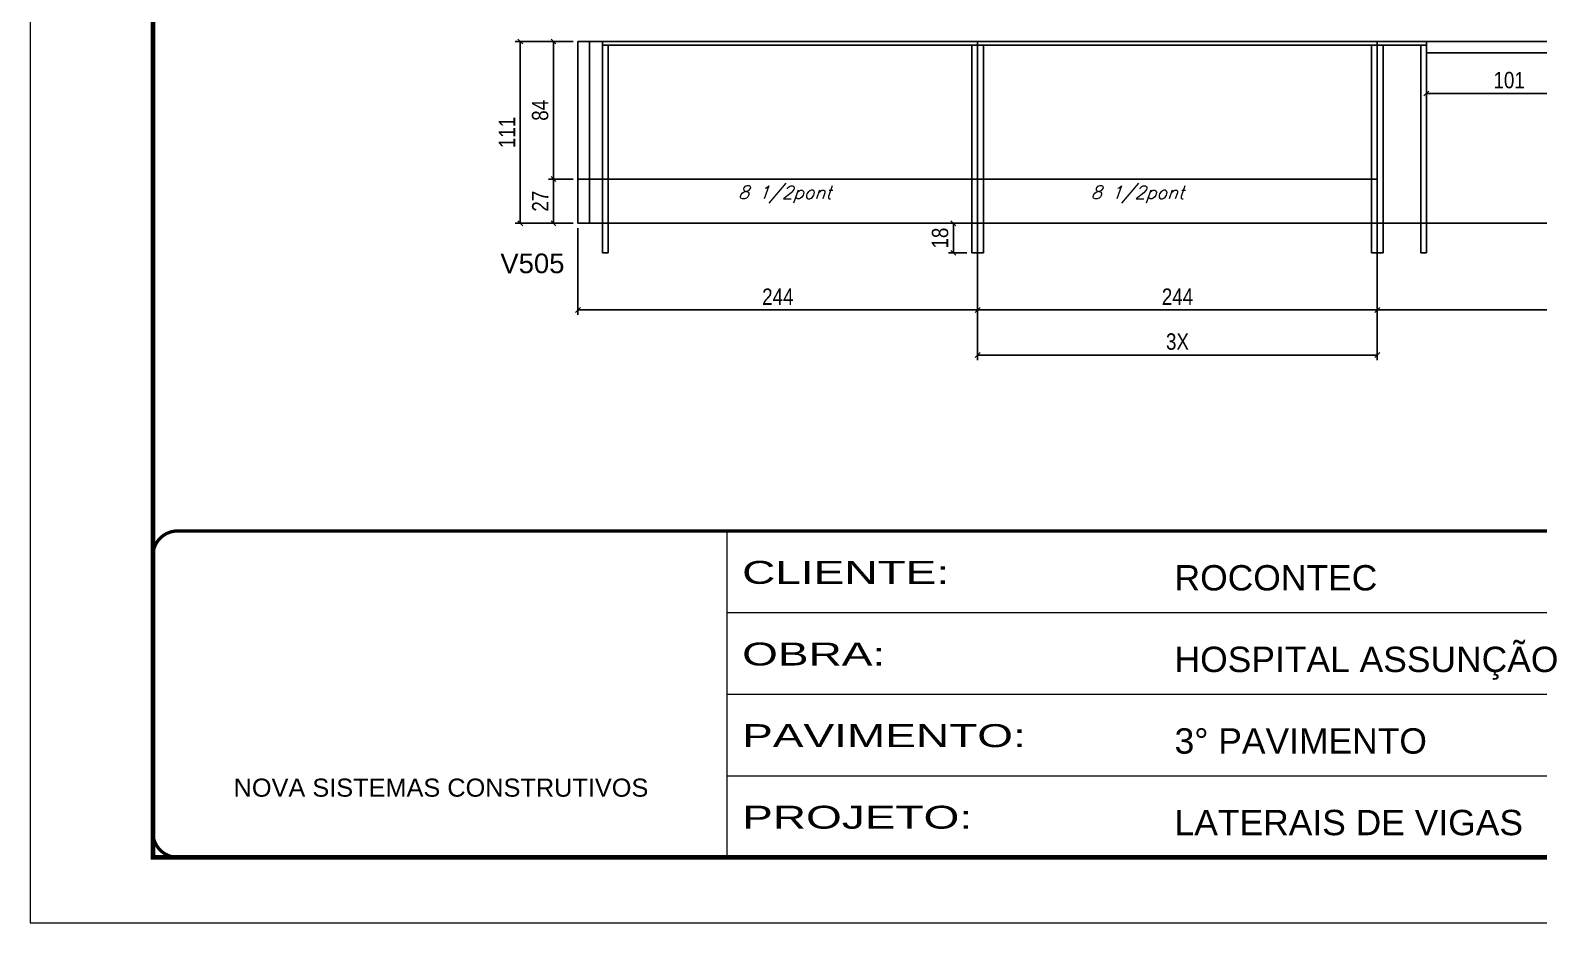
# Model space of a CAD drawing. Extents: x -21493 to -15213, y -12134 to 11887.
# Drawn here: x -21493 to -20572, y 1649 to 2194 of the extents above; entities that cross this region are included whole.
import ezdxf

# ---------------------------------------------------------------- set-up
doc = ezdxf.new("R2010")
doc.units = 0
doc.linetypes.add('CONTINUO', pattern=[0])
doc.linetypes.add('DASHED', pattern=[0.75, 0.5, -0.25])
for name, color, linetype in [('5', 5, 'Continuous'), ('COTA', 241, 'Continuous'), ('Painéis', 200, 'Continuous'), ('SARR_2.2x7', 40, 'Continuous'), ('SARR_3.5x7', 81, 'Continuous'), ('texto', 7, 'Continuous')]:
    doc.layers.add(name, color=color, linetype=linetype)
doc.layers.add('Folhas', color=255, linetype='Continuous', lineweight=9)
doc.layers.add('SARRAFO DE PRESSAO', color=251, linetype='DASHED', lineweight=9)
doc.styles.add('ARIAL', font='arial.ttf')
doc.styles.add('COTA TECNICA', font='techl___.ttf', dxfattribs={"height": 10})
doc.styles.add('Romans', font='romans.shx')
doc.styles.get("Standard").update_dxf_attribs({"font": 'arial.ttf'})
doc.styles.add('Tecnologia', font='')
doc.styles.get('Tecnologia').set_extended_font_data('Forgotten Futurist')
doc.dimstyles.new('PAINEL', dxfattribs={"dimtxt": 10, "dimasz": 3, "dimexe": 3, "dimexo": 3, "dimgap": 3, "dimtad": 1, "dimdec": 1, "dimzin": 12, "dimdsep": 46, "dimtxsty": 'COTA TECNICA', "dimblk1": 'OBLIQUE', "dimblk2": 'OBLIQUE', "dimsah": 1, "dimcen": 0.9, "dimclrd": 4, "dimclre": 4, "dimclrt": 240, "dimadec": 1, "dimazin": 3, "dimtfac": 1, "dimtdec": 1, "dimtmove": 0, "dimatfit": 3, "dimfxl": 1, "dimtolj": 1, "dimtzin": 12, "dimarcsym": 0})

# ---------------------------------------------------------------- blocks, each defined once
blk = doc.blocks.new('_Oblique')
at = {"color": 0, "linetype": 'ByBlock', "lineweight": -2}
blk.add_line((-0.5, -0.5), (0.5, 0.5), dxfattribs=at)
blk = doc.blocks.new('*D1227')
at = {"layer": 'COTA', "color": 4, "lineweight": -2, "ltscale": 25, "transparency": 16777216}
for p, q in [((-21161.94, 2186.71), (-21197.22, 2186.71)), ((-21194.22, 2075.71), (-21194.22, 2186.71)), ((-21161.94, 2075.71), (-21197.22, 2075.71))]:
    blk.add_line(p, q, dxfattribs=at)
at = {"layer": 'Defpoints', "color": 0, "ltscale": 25, "transparency": 16777216}
for p in [(-21194.22, 2186.71), (-21158.94, 2186.71), (-21158.94, 2075.71)]:
    blk.add_point(p, dxfattribs=at)
at = {"layer": 'COTA', "color": 4, "lineweight": -2, "ltscale": 25, "transparency": 16777216, "xscale": 3, "yscale": 3, "zscale": 3}
for p, rotation in [((-21194.22, 2186.71), 90), ((-21194.22, 2075.71), 270)]:
    blk.add_blockref('_Oblique', p, dxfattribs=dict(at, rotation=rotation))
at = {"layer": 'COTA', "color": 240, "ltscale": 25, "transparency": 16777216, "insert": (-21202.28, 2131.21), "char_height": 10, "attachment_point": 5, "rotation": 90, "style": 'COTA TECNICA'}
blk.add_mtext('\\A1;111', dxfattribs=at)
blk = doc.blocks.new('*D1445')
at = {"layer": 'COTA', "color": 4, "lineweight": -2, "ltscale": 25, "transparency": 16777216}
for p, q in [((-20914.94, 2072.71), (-20914.94, 1992.25)), ((-20670.94, 2072.71), (-20670.94, 1992.25)), ((-20914.94, 1995.25), (-20670.94, 1995.25))]:
    blk.add_line(p, q, dxfattribs=at)
at = {"layer": 'Defpoints', "color": 0, "ltscale": 25, "transparency": 16777216}
for p in [(-20914.94, 2075.71), (-20670.94, 2075.71), (-20670.94, 1995.25)]:
    blk.add_point(p, dxfattribs=at)
at = {"layer": 'COTA', "color": 4, "lineweight": -2, "ltscale": 25, "transparency": 16777216, "xscale": 3, "yscale": 3, "zscale": 3, "rotation": 180}
blk.add_blockref('_Oblique', (-20914.94, 1995.25), dxfattribs=at)
at = {"layer": 'COTA', "color": 4, "lineweight": -2, "ltscale": 25, "transparency": 16777216, "xscale": 3, "yscale": 3, "zscale": 3}
blk.add_blockref('_Oblique', (-20670.94, 1995.25), dxfattribs=at)
at = {"layer": 'COTA', "color": 240, "ltscale": 25, "transparency": 16777216, "insert": (-20792.94, 2003.47), "char_height": 10, "attachment_point": 5, "style": 'COTA TECNICA'}
blk.add_mtext('\\A1;3X', dxfattribs=at)
blk = doc.blocks.new('*D1446')
at = {"layer": 'COTA', "color": 4, "lineweight": -2, "ltscale": 25, "transparency": 16777216}
for p, q in [((-21158.94, 2072.71), (-21158.94, 2019.87)), ((-20914.94, 2072.71), (-20914.94, 2019.87)), ((-21158.94, 2022.87), (-20914.94, 2022.87))]:
    blk.add_line(p, q, dxfattribs=at)
at = {"layer": 'Defpoints', "color": 0, "ltscale": 25, "transparency": 16777216}
for p in [(-21158.94, 2075.71), (-20914.94, 2075.71), (-20914.94, 2022.87)]:
    blk.add_point(p, dxfattribs=at)
at = {"layer": 'COTA', "color": 4, "lineweight": -2, "ltscale": 25, "transparency": 16777216, "xscale": 3, "yscale": 3, "zscale": 3, "rotation": 180}
blk.add_blockref('_Oblique', (-21158.94, 2022.87), dxfattribs=at)
at = {"layer": 'COTA', "color": 4, "lineweight": -2, "ltscale": 25, "transparency": 16777216, "xscale": 3, "yscale": 3, "zscale": 3}
blk.add_blockref('_Oblique', (-20914.94, 2022.87), dxfattribs=at)
at = {"layer": 'COTA', "color": 240, "ltscale": 25, "transparency": 16777216, "insert": (-21036.94, 2030.94), "char_height": 10, "attachment_point": 5, "style": 'COTA TECNICA'}
blk.add_mtext('\\A1;244', dxfattribs=at)
blk = doc.blocks.new('*D1447')
at = {"layer": 'COTA', "color": 4, "lineweight": -2, "ltscale": 25, "transparency": 16777216}
for p, q in [((-20914.94, 2072.71), (-20914.94, 2019.87)), ((-20670.94, 2072.71), (-20670.94, 2019.87)), ((-20914.94, 2022.87), (-20670.94, 2022.87))]:
    blk.add_line(p, q, dxfattribs=at)
at = {"layer": 'Defpoints', "color": 0, "ltscale": 25, "transparency": 16777216}
for p in [(-20914.94, 2075.71), (-20670.94, 2075.71), (-20670.94, 2022.87)]:
    blk.add_point(p, dxfattribs=at)
at = {"layer": 'COTA', "color": 4, "lineweight": -2, "ltscale": 25, "transparency": 16777216, "xscale": 3, "yscale": 3, "zscale": 3, "rotation": 180}
blk.add_blockref('_Oblique', (-20914.94, 2022.87), dxfattribs=at)
at = {"layer": 'COTA', "color": 4, "lineweight": -2, "ltscale": 25, "transparency": 16777216, "xscale": 3, "yscale": 3, "zscale": 3}
blk.add_blockref('_Oblique', (-20670.94, 2022.87), dxfattribs=at)
at = {"layer": 'COTA', "color": 240, "ltscale": 25, "transparency": 16777216, "insert": (-20792.94, 2030.94), "char_height": 10, "attachment_point": 5, "style": 'COTA TECNICA'}
blk.add_mtext('\\A1;244', dxfattribs=at)
blk = doc.blocks.new('*D1448')
at = {"layer": 'COTA', "color": 4, "lineweight": -2, "ltscale": 25, "transparency": 16777216}
for p, q in [((-20426.94, 2112.71), (-20426.94, 2019.87)), ((-20670.94, 2072.71), (-20670.94, 2019.87)), ((-20670.94, 2022.87), (-20426.94, 2022.87))]:
    blk.add_line(p, q, dxfattribs=at)
at = {"layer": 'Defpoints', "color": 0, "ltscale": 25, "transparency": 16777216}
for p in [(-20426.94, 2115.71), (-20670.94, 2075.71), (-20426.94, 2022.87)]:
    blk.add_point(p, dxfattribs=at)
at = {"layer": 'COTA', "color": 4, "lineweight": -2, "ltscale": 25, "transparency": 16777216, "xscale": 3, "yscale": 3, "zscale": 3, "rotation": 180}
blk.add_blockref('_Oblique', (-20670.94, 2022.87), dxfattribs=at)
at = {"layer": 'COTA', "color": 4, "lineweight": -2, "ltscale": 25, "transparency": 16777216, "xscale": 3, "yscale": 3, "zscale": 3}
blk.add_blockref('_Oblique', (-20426.94, 2022.87), dxfattribs=at)
at = {"layer": 'COTA', "color": 240, "ltscale": 25, "transparency": 16777216, "insert": (-20548.94, 2030.94), "char_height": 10, "attachment_point": 5, "style": 'COTA TECNICA'}
blk.add_mtext('\\A1;244', dxfattribs=at)
blk = doc.blocks.new('*D1454')
at = {"layer": 'COTA', "color": 4, "lineweight": -2, "ltscale": 25, "transparency": 16777216}
for p, q in [((-20640.94, 2176.71), (-20640.94, 2151.99)), ((-20539.94, 2176.71), (-20539.94, 2151.99)), ((-20640.94, 2154.99), (-20539.94, 2154.99))]:
    blk.add_line(p, q, dxfattribs=at)
at = {"layer": 'Defpoints', "color": 0, "ltscale": 25, "transparency": 16777216}
for p in [(-20640.94, 2179.71), (-20539.94, 2179.71), (-20539.94, 2154.99)]:
    blk.add_point(p, dxfattribs=at)
at = {"layer": 'COTA', "color": 4, "lineweight": -2, "ltscale": 25, "transparency": 16777216, "xscale": 3, "yscale": 3, "zscale": 3, "rotation": 180}
blk.add_blockref('_Oblique', (-20640.94, 2154.99), dxfattribs=at)
at = {"layer": 'COTA', "color": 4, "lineweight": -2, "ltscale": 25, "transparency": 16777216, "xscale": 3, "yscale": 3, "zscale": 3}
blk.add_blockref('_Oblique', (-20539.94, 2154.99), dxfattribs=at)
at = {"layer": 'COTA', "color": 240, "ltscale": 25, "transparency": 16777216, "insert": (-20590.44, 2163.09), "char_height": 10, "attachment_point": 5, "style": 'COTA TECNICA'}
blk.add_mtext('\\A1;101', dxfattribs=at)
blk = doc.blocks.new('*D1455')
at = {"layer": 'COTA', "color": 4, "lineweight": -2, "ltscale": 25, "transparency": 16777216}
for p, q in [((-21161.94, 2186.71), (-21176.92, 2186.71)), ((-21173.92, 2186.71), (-21173.92, 2102.71)), ((-21161.94, 2102.71), (-21176.92, 2102.71))]:
    blk.add_line(p, q, dxfattribs=at)
at = {"layer": 'Defpoints', "color": 0, "ltscale": 25, "transparency": 16777216}
for p in [(-21158.94, 2186.71), (-21173.92, 2102.71), (-21158.94, 2102.71)]:
    blk.add_point(p, dxfattribs=at)
at = {"layer": 'COTA', "color": 4, "lineweight": -2, "ltscale": 25, "transparency": 16777216, "xscale": 3, "yscale": 3, "zscale": 3}
for p, rotation in [((-21173.92, 2186.71), 90), ((-21173.92, 2102.71), 270)]:
    blk.add_blockref('_Oblique', p, dxfattribs=dict(at, rotation=rotation))
at = {"layer": 'COTA', "color": 240, "ltscale": 25, "transparency": 16777216, "insert": (-21182.02, 2144.71), "char_height": 10, "attachment_point": 5, "rotation": 90, "style": 'COTA TECNICA'}
blk.add_mtext('\\A1;84', dxfattribs=at)
blk = doc.blocks.new('*D1456')
at = {"layer": 'COTA', "color": 4, "lineweight": -2, "ltscale": 25, "transparency": 16777216}
for p, q in [((-21161.94, 2102.71), (-21176.92, 2102.71)), ((-21173.92, 2102.71), (-21173.92, 2075.71)), ((-21161.94, 2075.71), (-21176.92, 2075.71))]:
    blk.add_line(p, q, dxfattribs=at)
at = {"layer": 'Defpoints', "color": 0, "ltscale": 25, "transparency": 16777216}
for p in [(-21158.94, 2102.71), (-21173.92, 2075.71), (-21158.94, 2075.71)]:
    blk.add_point(p, dxfattribs=at)
at = {"layer": 'COTA', "color": 4, "lineweight": -2, "ltscale": 25, "transparency": 16777216, "xscale": 3, "yscale": 3, "zscale": 3}
for p, rotation in [((-21173.92, 2102.71), 90), ((-21173.92, 2075.71), 270)]:
    blk.add_blockref('_Oblique', p, dxfattribs=dict(at, rotation=rotation))
at = {"layer": 'COTA', "color": 240, "ltscale": 25, "transparency": 16777216, "insert": (-21182, 2089.21), "char_height": 10, "attachment_point": 5, "rotation": 90, "style": 'COTA TECNICA'}
blk.add_mtext('\\A1;27', dxfattribs=at)
blk = doc.blocks.new('*D1457')
at = {"layer": 'COTA', "color": 4, "lineweight": -2, "ltscale": 25, "transparency": 16777216}
for p, q in [((-20921.46, 2075.71), (-20932.75, 2075.71)), ((-20929.75, 2057.71), (-20929.75, 2075.71)), ((-20921.46, 2057.71), (-20932.75, 2057.71))]:
    blk.add_line(p, q, dxfattribs=at)
at = {"layer": 'Defpoints', "color": 0, "ltscale": 25, "transparency": 16777216}
for p in [(-20929.75, 2075.71), (-20918.46, 2075.71), (-20918.46, 2057.71)]:
    blk.add_point(p, dxfattribs=at)
at = {"layer": 'COTA', "color": 4, "lineweight": -2, "ltscale": 25, "transparency": 16777216, "xscale": 3, "yscale": 3, "zscale": 3}
for p, rotation in [((-20929.75, 2075.71), 90), ((-20929.75, 2057.71), 270)]:
    blk.add_blockref('_Oblique', p, dxfattribs=dict(at, rotation=rotation))
at = {"layer": 'COTA', "color": 240, "ltscale": 25, "transparency": 16777216, "insert": (-20937.84, 2066.71), "char_height": 10, "attachment_point": 5, "rotation": 90, "style": 'COTA TECNICA'}
blk.add_mtext('\\A1;18', dxfattribs=at)
blk = doc.blocks.new('9999999999')
at = {"color": 30, "linetype": 'CONTINUO'}
for p, q in [((98564.56, 34230.21), (98564.56, 34429.45)), ((98564.56, 34379.64), (99583.98, 34379.64)), ((98564.56, 34329.83), (99487.98, 34329.83)), ((98564.56, 34280.02), (99487.98, 34280.02))]:
    blk.add_line(p, q, dxfattribs=at)
at = {"color": 30, "linetype": 'CONTINUO', "const_width": 2}
blk.add_lwpolyline([(99583.98, 34230.21), (99583.98, 34414.45, 0.414214), (99568.98, 34429.45), (98228.98, 34429.45, 0.414214), (98213.98, 34414.45), (98213.98, 34245.21, 0.414214), (98228.98, 34230.21), (99583.98, 34230.21)], format="xyb", dxfattribs=at)
at = {"layer": 'Folhas'}
blk.add_lwpolyline([(98138.98, 34190.21), (99623.98, 34190.21), (99623.98, 35240.21), (98138.98, 35240.21)], close=True, dxfattribs=at)
at = {"layer": 'Folhas', "color": 30, "const_width": 3}
blk.add_lwpolyline([(98213.98, 34230.21), (99583.98, 34230.21), (99583.98, 35200.21), (98213.98, 35200.21)], close=True, dxfattribs=at)
at = {"color": 7, "linetype": 'Continuous', "ltscale": 5, "style": 'ARIAL'}
for s, height, p in [('ROCONTEC', 15.483, (98837.68, 34393.13)), ('HOSPITAL ASSUNÇÃO', 15.4829, (98837.68, 34343.32)), ('3° PAVIMENTO', 15.4829, (98837.68, 34293.51)), ('NOVA SISTEMAS CONSTRUTIVOS', 11.0592, (98263.19, 34267.21)), ('LATERAIS DE VIGAS', 15.4829, (98837.68, 34243.7))]:
    blk.add_text(s, height=height, dxfattribs=at).set_placement(p)
at = {"layer": 'Folhas', "color": 7, "style": 'Tecnologia', "width": 1.5}
for s, p in [('CLIENTE:', (98573.65, 34397.17)), ('OBRA:', (98573.65, 34347.31)), ('PAVIMENTO:', (98573.65, 34297.5)), ('PROJETO:', (98573.65, 34247.69))]:
    blk.add_text(s, height=14, dxfattribs=at).set_placement(p)

msp = doc.modelspace()

# ---------------------------------------------------------------- linework, layer by layer
at = {"layer": 'Painéis', "ltscale": 25}
for p, q in [((-20295.94, 2186.71), (-21158.94, 2186.71)), ((-21158.94, 2186.71), (-21158.94, 2075.71)), ((-20914.94, 2186.71), (-20914.94, 2075.71)), ((-20670.94, 2186.71), (-20670.94, 2075.71)), ((-20670.94, 2102.71), (-21158.94, 2102.71)), ((-21158.94, 2075.71), (-20539.94, 2075.71))]:
    msp.add_line(p, q, dxfattribs=at)
at = {"layer": 'SARR_2.2x7', "linetype": 'Continuous'}
for p, q in [((-21151.94, 2075.71), (-21151.94, 2186.71)), ((-20914.94, 2184.51), (-21143.94, 2184.51)), ((-20914.94, 2184.51), (-20670.94, 2184.51)), ((-20640.94, 2184.51), (-20670.94, 2184.51)), ((-20539.94, 2179.71), (-20640.94, 2179.71))]:
    msp.add_line(p, q, dxfattribs=at)
at = {"layer": 'SARR_3.5x7'}
for p, q in [((-21143.94, 2186.71), (-21143.94, 2057.71)), ((-21140.44, 2184.51), (-21140.44, 2057.71)), ((-20918.46, 2184.51), (-20918.46, 2057.71)), ((-20914.94, 2184.51), (-20914.94, 2057.71)), ((-20911.41, 2184.51), (-20911.41, 2057.71)), ((-20674.44, 2184.51), (-20674.44, 2057.71)), ((-20670.94, 2186.71), (-20670.94, 2075.71)), ((-20670.94, 2184.51), (-20670.94, 2057.71)), ((-20667.44, 2184.51), (-20667.44, 2057.71)), ((-20644.44, 2184.51), (-20644.44, 2057.71)), ((-20640.94, 2186.71), (-20640.94, 2057.71)), ((-21140.44, 2057.71), (-21143.94, 2057.71)), ((-20911.41, 2057.71), (-20918.46, 2057.71)), ((-20667.44, 2057.71), (-20674.44, 2057.71)), ((-20640.94, 2057.71), (-20644.44, 2057.71))]:
    msp.add_line(p, q, dxfattribs=at)

# ---------------------------------------------------------------- block references
at = {"layer": 'SARRAFO DE PRESSAO', "color": 6, "linetype": 'ByBlock'}
msp.add_blockref('9999999999', (-119632.39, -32541.57), dxfattribs=at)

# ---------------------------------------------------------------- texts
at = {"layer": '5', "linetype": 'Continuous'}
msp.add_text('V505', height=12, rotation=0.00004, dxfattribs=at).set_placement((-21206.35, 2045.27))
at = {"layer": 'texto', "color": 2, "char_height": 8, "attachment_point": 5, "style": 'Romans'}
for insert in [(-21032.7, 2093.29), (-20817.4, 2093.29)]:
    msp.add_mtext('{\\Q19;\\C256;8 1/2pont}', dxfattribs=dict(at, insert=insert))

# ---------------------------------------------------------------- dimensions: what is measured, and where the dimension line sits
at = {"layer": 'COTA', "ltscale": 25}
for base, p1, p2, picture, middle in [((-21194.22, 2186.71), (-21158.94, 2075.71), (-21158.94, 2186.71), '*D1227', (-21202.28, 2131.21)), ((-21173.92, 2102.71), (-21158.94, 2186.71), (-21158.94, 2102.71), '*D1455', (-21182.02, 2144.71)), ((-20929.75, 2075.71), (-20918.46, 2057.71), (-20918.46, 2075.71), '*D1457', (-20937.84, 2066.71))]:
    dim = msp.add_linear_dim(base=base, p1=p1, p2=p2, angle=90, dimstyle='PAINEL', dxfattribs=at)
    dim.commit()
    dim.dimension.update_dxf_attribs({"geometry": picture, "text_midpoint": middle})
for base, p1, p2, picture, middle in [((-20539.94, 2154.99), (-20640.94, 2179.71), (-20539.94, 2179.71), '*D1454', (-20590.44, 2163.09)), ((-20914.94, 2022.87), (-21158.94, 2075.71), (-20914.94, 2075.71), '*D1446', (-21036.94, 2030.94))]:
    dim = msp.add_linear_dim(base=base, p1=p1, p2=p2, dimstyle='PAINEL', dxfattribs=at)
    dim.commit()
    dim.dimension.update_dxf_attribs({"geometry": picture, "text_midpoint": middle})
for base, p1, p2, picture, middle in [((-20426.94, 2022.87), (-20670.94, 2075.71), (-20426.94, 2115.71), '*D1448', (-20548.94, 2030.94)), ((-20670.94, 2022.87), (-20914.94, 2075.71), (-20670.94, 2075.71), '*D1447', (-20792.94, 2030.94))]:
    dim = msp.add_linear_dim(base=base, p1=p1, p2=p2, dimstyle='PAINEL', override={"dimtmove": 1}, dxfattribs=at)
    dim.commit()
    dim.dimension.update_dxf_attribs({"geometry": picture, "text_midpoint": middle})
dim = msp.add_linear_dim(base=(-21173.92, 2075.71), p1=(-21158.94, 2102.71), p2=(-21158.94, 2075.71), angle=90, dimstyle='PAINEL', override={"dimtmove": 1}, dxfattribs=at)
dim.commit()
dim.dimension.update_dxf_attribs({"geometry": '*D1456', "text_midpoint": (-21182, 2089.21)})
dim = msp.add_linear_dim(base=(-20670.94, 1995.25), p1=(-20914.94, 2075.71), p2=(-20670.94, 2075.71), text='3X', dimstyle='PAINEL', dxfattribs=at)
dim.commit()
dim.dimension.update_dxf_attribs({"geometry": '*D1445', "text_midpoint": (-20792.94, 2003.47)})

doc.saveas('drawing.dxf')
